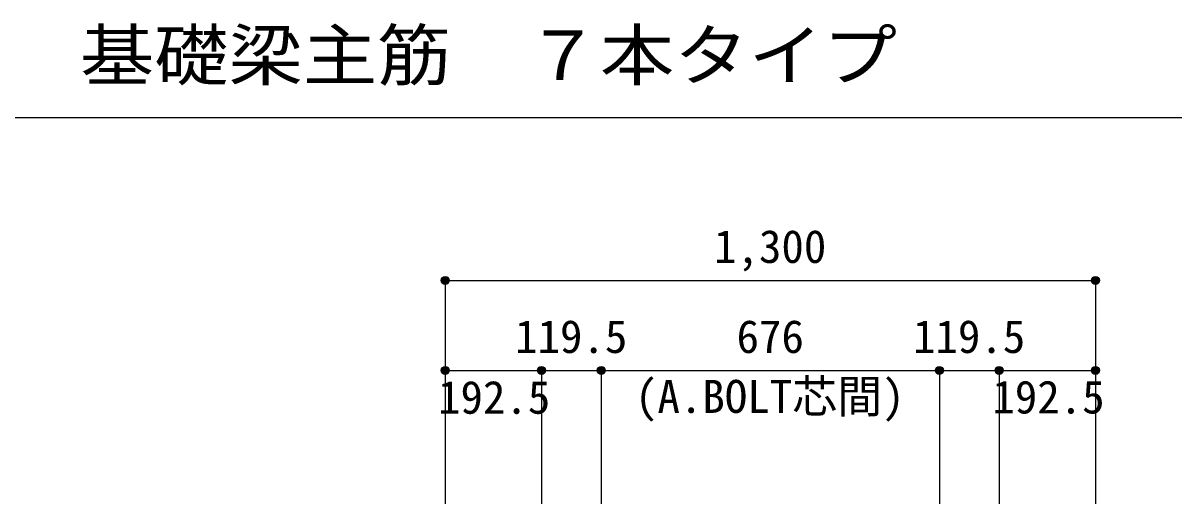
# Model space of a CAD drawing. Units: millimetres at full size, sheet at 1:30. Extents: x -5973 to 5954, y -4195 to 4201.
# Drawn here: x -942 to 1359, y -995 to -33 of the extents above; entities that cross this region are included whole.
import ezdxf
from ezdxf.enums import TextEntityAlignment as Align

# ---------------------------------------------------------------- set-up
doc = ezdxf.new("R2010")
doc.units = ezdxf.units.MM
doc.header["$LTSCALE"] = 30
doc.header["$PDMODE"] = 32
doc.header["$PDSIZE"] = 15
for name, color, linetype in [('0-7_文字', 4, 'Continuous'), ('0-D_寸法', 4, 'Continuous'), ('6-7_文字', 7, 'Continuous'), ('F-0_枠', 6, 'Continuous')]:
    doc.layers.add(name, color=color, linetype=linetype)
doc.styles.add('ＭＳ ゴシック', font='')
doc.styles.get('ＭＳ ゴシック').set_extended_font_data('MS Gothic')

msp = doc.modelspace()

# ---------------------------------------------------------------- linework, layer by layer
at = {"layer": '0-D_寸法'}
for p, q in [((-97.56, -547.85), (-97.56, -727.85)), ((-97.56, -547.85), (-97.56, -727.85)), ((-97.56, -547.85), (1202.44, -547.85)), ((1202.44, -547.85), (1202.44, -727.85)), ((-97.56, -727.85), (94.94, -727.85)), ((-97.56, -727.85), (-97.56, -994.89)), ((94.94, -727.85), (94.94, -994.89)), ((94.94, -727.85), (214.44, -727.85)), ((214.44, -727.85), (214.44, -994.89)), ((214.44, -727.85), (890.44, -727.85)), ((890.44, -727.85), (890.44, -994.89)), ((890.44, -727.85), (1009.94, -727.85)), ((1009.94, -727.85), (1009.94, -994.89)), ((1009.94, -727.85), (1202.44, -727.85)), ((1202.44, -727.85), (1202.44, -994.89)), ((1202.44, -727.85), (1202.44, -994.89))]:
    msp.add_line(p, q, dxfattribs=at)
for centre, radius in [((-97.56, -547.85), 8), ((-97.56, -547.85), 7.2), ((-97.56, -547.85), 6.4), ((-97.56, -547.85), 5.6), ((-97.56, -547.85), 4.8), ((-97.56, -547.85), 4), ((-97.56, -547.85), 3.2), ((-97.56, -547.85), 2.4), ((-97.56, -547.85), 1.6), ((-97.56, -547.85), 0.8), ((1202.44, -547.85), 8), ((1202.44, -547.85), 7.2), ((1202.44, -547.85), 6.4), ((1202.44, -547.85), 5.6), ((1202.44, -547.85), 4.8), ((1202.44, -547.85), 4), ((1202.44, -547.85), 3.2), ((1202.44, -547.85), 2.4), ((1202.44, -547.85), 1.6), ((1202.44, -547.85), 0.8), ((-97.56, -727.85), 8), ((-97.56, -727.85), 7.2), ((-97.56, -727.85), 6.4), ((-97.56, -727.85), 5.6), ((-97.56, -727.85), 4.8), ((-97.56, -727.85), 4), ((-97.56, -727.85), 3.2), ((-97.56, -727.85), 2.4), ((-97.56, -727.85), 1.6), ((-97.56, -727.85), 0.8), ((94.94, -727.85), 8), ((94.94, -727.85), 7.2), ((94.94, -727.85), 6.4), ((94.94, -727.85), 5.6), ((94.94, -727.85), 4.8), ((94.94, -727.85), 4), ((94.94, -727.85), 3.2), ((94.94, -727.85), 2.4), ((94.94, -727.85), 1.6), ((94.94, -727.85), 0.8), ((214.44, -727.85), 8), ((214.44, -727.85), 7.2), ((214.44, -727.85), 6.4), ((214.44, -727.85), 5.6), ((214.44, -727.85), 4.8), ((214.44, -727.85), 4), ((214.44, -727.85), 3.2), ((214.44, -727.85), 2.4), ((214.44, -727.85), 1.6), ((214.44, -727.85), 0.8), ((890.44, -727.85), 8), ((890.44, -727.85), 7.2), ((890.44, -727.85), 6.4), ((890.44, -727.85), 5.6), ((890.44, -727.85), 4.8), ((890.44, -727.85), 4), ((890.44, -727.85), 3.2), ((890.44, -727.85), 2.4), ((890.44, -727.85), 1.6), ((890.44, -727.85), 0.8), ((1009.94, -727.85), 8), ((1009.94, -727.85), 7.2), ((1009.94, -727.85), 6.4), ((1009.94, -727.85), 5.6), ((1009.94, -727.85), 4.8), ((1009.94, -727.85), 4), ((1009.94, -727.85), 3.2), ((1009.94, -727.85), 2.4), ((1009.94, -727.85), 1.6), ((1009.94, -727.85), 0.8), ((1202.44, -727.85), 8), ((1202.44, -727.85), 7.2), ((1202.44, -727.85), 6.4), ((1202.44, -727.85), 5.6), ((1202.44, -727.85), 4.8), ((1202.44, -727.85), 4), ((1202.44, -727.85), 3.2), ((1202.44, -727.85), 2.4), ((1202.44, -727.85), 1.6), ((1202.44, -727.85), 0.8)]:
    msp.add_circle(centre, radius, dxfattribs=at)
at = {"layer": '0-D_寸法', "color": 7}
for p in [(-97.56, -547.85), (-97.56, -547.85), (1202.44, -547.85), (-97.56, -727.85), (94.94, -727.85), (214.44, -727.85), (890.44, -727.85), (1009.94, -727.85), (1202.44, -727.85)]:
    msp.add_point(p, dxfattribs=at)
at = {"layer": 'F-0_枠', "color": 2}
msp.add_line((-5972.88, -222.05), (3723.6, -222.05), dxfattribs=at)

# ---------------------------------------------------------------- texts
at = {"layer": '0-7_文字', "style": 'ＭＳ ゴシック'}
msp.add_text('(A.BOLT芯間)', height=65.98, dxfattribs=at).set_placement((281.92, -832.62), align=Align.BOTTOM_LEFT)
at = {"layer": '0-D_寸法', "style": 'ＭＳ ゴシック'}
for s, p in [('1,300', (439.94, -532.85)), ('119.5', (42.19, -712.85)), ('676', (484.94, -712.85)), ('119.5', (837.69, -712.85)), ('192.5', (-111.88, -834.32)), ('192.5', (996.34, -833.81))]:
    msp.add_text(s, height=65.98, dxfattribs=at).set_placement(p, align=Align.BOTTOM_LEFT)
at = {"layer": '6-7_文字', "color": 2, "style": 'ＭＳ ゴシック', "width": 1.1}
msp.add_text('\u3000\u3000基礎梁主筋\u3000７本タイプ', height=98.97, dxfattribs=at).set_placement((-1124.64, -177.05), align=Align.BOTTOM_LEFT)

doc.saveas('drawing.dxf')
